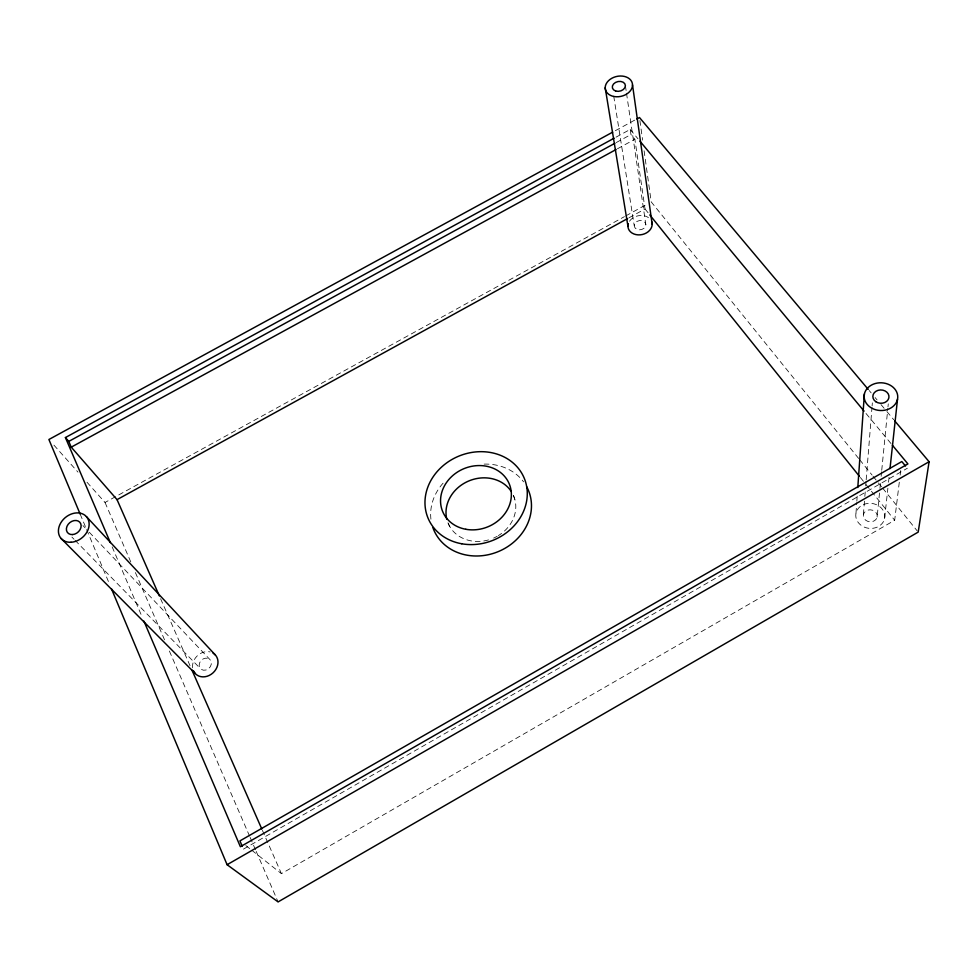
<?xml version="1.0" encoding="UTF-8"?>
<svg xmlns="http://www.w3.org/2000/svg" width="978" height="978" viewBox="0 0 978 978"><rect width="100%" height="100%" fill="white"/><g stroke="black" fill="none" stroke-linecap="round" stroke-linejoin="round"><path stroke-width="0.73" stroke-dasharray="4.89 3.67" d="M855.982 513.218L856.728 502.655M856.838 501.139L857.474 492.093M863.391 514.562L864.723 497.961M864.845 496.457L865.212 491.922M865.701 485.895L866.056 481.359M866.178 479.856L871.985 407.423M872.107 405.907L872.352 402.887M877.132 517.069A6.993 6.015 6.7 0 0 867.865 510.1A6.993 6.015 6.7 0 0 865.799 520.308A6.993 6.015 6.7 0 0 877.132 517.069L879.809 489.892M879.955 488.389L880.555 482.35M881.141 476.31L881.594 471.787M881.74 470.271L887.828 408.401M887.975 406.885L888.269 403.865M884.613 518.426A14.56 12.531 6.7 0 0 865.261 503.939A14.56 12.531 6.7 0 0 860.995 525.235A14.56 12.531 6.7 0 0 884.613 518.426L887.877 488.242M888.537 482.203L889.185 476.164M251.786 850.261L281.432 873.647L894.674 520.259L899.43 481.115M900.163 475.1L900.714 470.589M243.449 849.124L907.352 468.242M86.993 482.24L105.025 502.472L624.441 216.639M625.773 215.906L647.191 204.109M628.988 217.801L645.028 208.974L634.869 139.255L630.957 134.524L630.199 129.438L615.455 137.482M616.201 142.58L630.957 134.524M617.448 148.778L634.869 139.255M615.345 130.685L635.455 119.719M245.857 845.579L250.6 849.32M71.907 537.093L74.035 539.269M75.098 540.357L200.38 668.597M82.996 525.602L85.098 527.827M89.304 532.264L210.123 659.771A6.577 5.562 -43.7 0 1 206.04 670.003A6.577 5.562 -43.7 0 1 199.622 662.803A6.577 5.562 -43.7 0 1 210.123 659.771M53.912 445.124L77.971 472.117M869.21 390.552L871.178 392.887M875.102 397.557L877.07 399.892M880.995 404.562L885.897 410.393M886.887 411.555L893.758 419.721M630.199 129.438L637.986 138.827M866.007 413.462L891.349 443.975M858.647 458.462L651.214 201.908L643.879 149.169M859.613 459.648L872.095 475.088M873.061 476.274L881.704 486.971M882.657 488.156L917.23 530.92M645.028 208.974L648.842 213.717M860.371 477.484L865.127 483.425M866.08 484.611L894.674 520.259M447.997 522.778L449.807 526.677M160.588 598.719L190.038 665.712M262.41 830.383L281.432 873.647M105.025 502.472L131.138 562.741M135.392 572.558L164.536 639.832M169.39 651.042L249.537 836.043M250.148 837.449L255.613 850.053M256.224 851.459L278.082 901.912M112.152 546.861L142.116 616.922M80.172 514.122L86.076 528.206M86.663 529.611L108.497 581.702M513.364 495.357L514.831 499.391M613.719 96.088L634.221 225.661M625.394 85.661L626.287 91.7M626.507 93.216L645.847 224.659A5.856 4.609 -11.4 0 1 637.204 229.427A5.856 4.609 -11.4 0 1 637.045 221.407A5.856 4.609 -11.4 0 1 645.847 224.659M639.905 120.538L642.619 140.135M430.931 519.159A51.296 44.976 -22.5 0 1 445.027 481.09M484.11 464.11A51.296 44.976 -22.5 0 1 523.572 481.848M192.629 667.803A13.692 11.589 -43.7 0 1 210.184 651.935M513.487 495.54A35.501 31.137 -22.5 0 1 498.352 535.602M497.203 536.274A35.501 31.137 -22.5 0 1 493.609 538.071M488.548 539.905A35.501 31.137 -22.5 0 1 448.01 523.022M629.49 221.248A12.201 9.597 -11.4 0 1 648.451 217.605"/><path stroke-width="1.47" d="M857.792 487.557L864.381 394M890.004 468.621L897.523 399.183A16.822 13.875 2.5 0 0 875.065 383.572A16.822 13.875 2.5 0 0 870.249 407.215A16.822 13.875 2.5 0 0 897.523 399.183M894.736 420.895L929.1 461.726L918.195 532.105L278.082 901.912L227.092 864.711L111.443 588.744M227.092 864.711L929.1 461.726M614.111 138.204L65.416 437.557L68.766 441.408L71.235 447.154L117.042 499.636L627.644 218.534M68.766 441.408L614.869 143.301M71.235 447.154L616.103 149.512M612.668 132.152L48.9 439.501L80.172 514.122M636.8 118.986L639.478 117.531L868.232 389.391M61.052 538.438L195.087 673.39M86.419 516.629L215.392 655.015M639.942 141.174L864.063 411.115M892.315 445.149L907.914 463.927L240.38 846.728L143.913 621.128M905.506 466.005L901.814 461.555L239.928 840.897L242.275 846.373M649.795 214.916L859.417 476.298M117.042 499.636L159.365 595.932M191.871 669.893L261.798 828.989M65.416 437.557L110.355 542.656M605.199 87.8L627.937 226.199M632.521 84.915A13.814 10.183 -12.7 0 1 612.179 96.052A13.814 10.183 -12.7 0 1 611.886 78.24A13.814 10.183 -12.7 0 1 632.521 84.915L652.155 224.109M526.726 486.787A51.296 44.976 -22.5 0 1 499.293 551.164A51.296 44.976 -22.5 0 1 432.936 527.741M213.045 653.096A13.692 11.589 -43.7 0 1 212.959 672.913A13.692 11.589 -43.7 0 1 193.461 670.822M446.763 519.147A35.501 31.137 -22.5 0 1 468.107 481.262A35.501 31.137 -22.5 0 1 510.822 490.822M651.678 221.639A12.201 9.597 -11.4 0 1 640.223 234.842A12.201 9.597 -11.4 0 1 628.316 223.669M461.787 543.78A52.078 45.428 -22.5 0 0 525.822 482.802A52.078 45.428 -22.5 0 0 440.76 467.814A52.078 45.428 -22.5 0 0 461.787 543.78M465.834 529.281A36.052 31.443 -22.5 0 0 510.406 487.276A36.052 31.443 -22.5 0 0 451.628 476.592A36.052 31.443 -22.5 0 0 465.834 529.281M615.614 90.991A6.626 4.89 -12.7 0 0 625.394 85.661A6.626 4.89 -12.7 0 0 615.504 82.445A6.626 4.89 -12.7 0 0 615.614 90.991M875.762 401.665A8.068 6.663 2.5 0 0 888.868 397.838A8.068 6.663 2.5 0 0 878.097 390.32A8.068 6.663 2.5 0 0 875.762 401.665M71.039 542.264A16.736 13.13 -39.6 0 0 88.252 519.526A16.736 13.13 -39.6 0 0 62.054 520.968A16.736 13.13 -39.6 0 0 71.039 542.264M72.421 534.575A8.032 6.296 -39.6 0 0 80.722 523.682A8.032 6.296 -39.6 0 0 68.154 524.33A8.032 6.296 -39.6 0 0 72.421 534.575"/></g></svg>
